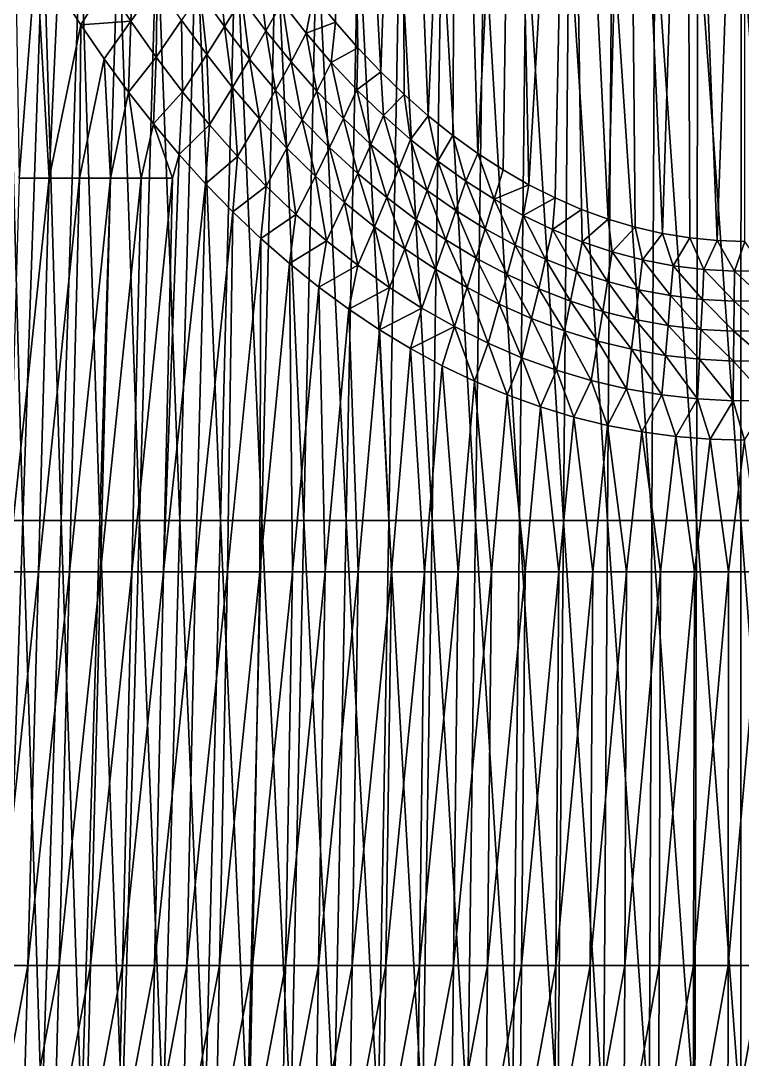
# Model space of a CAD drawing. Extents: x -53 to 3.8, y 0 to 88.2.
# Drawn here: x -35.2 to -24.63, y 44.79 to 60.01 of the extents above; entities that cross this region are included whole.
import ezdxf

# ---------------------------------------------------------------- set-up
doc = ezdxf.new("R2010")
doc.units = 0

msp = doc.modelspace()

# ---------------------------------------------------------------- linework, layer by layer
for points in [[(-30.4101, 68.249, 25.6086), (-30.9081, 60.3858, 25.3839), (-30.5884, 59.9907, 25.5307)], [(-30.5884, 59.9907, 25.5307), (-30.2602, 59.6157, 25.6719), (-30.4101, 68.249, 25.6086)], [(-30.4101, 68.249, 25.6086), (-29.9235, 59.2616, 25.8068), (-29.6156, 68.249, 25.9224)], [(-30.2602, 59.6157, 25.6719), (-29.9235, 59.2616, 25.8068), (-30.4101, 68.249, 25.6086)], [(-29.9235, 59.2616, 25.8068), (-29.5789, 58.929, 25.9351), (-29.6156, 68.249, 25.9224)], [(-29.6156, 68.249, 25.9224), (-29.2268, 58.6184, 26.0562), (-28.8042, 68.249, 26.1896)], [(-29.5789, 58.929, 25.9351), (-29.2268, 58.6184, 26.0562), (-29.6156, 68.249, 25.9224)], [(-29.2268, 58.6184, 26.0562), (-28.8676, 58.3302, 26.1697), (-28.8042, 68.249, 26.1896)], [(-28.8676, 58.3302, 26.1697), (-28.5018, 58.065, 26.2751), (-28.8042, 68.249, 26.1896)], [(-28.8042, 68.249, 26.1896), (-28.5018, 58.065, 26.2751), (-27.9787, 68.249, 26.4092)], [(-28.5018, 58.065, 26.2751), (-28.1299, 57.8233, 26.3721), (-27.9787, 68.249, 26.4092)], [(-28.1299, 57.8233, 26.3721), (-27.7523, 57.6056, 26.4601), (-27.9787, 68.249, 26.4092)], [(-27.9787, 68.249, 26.4092), (-27.7523, 57.6056, 26.4601), (-27.1418, 68.249, 26.5806)], [(-27.1418, 68.249, 26.5806), (-27.7523, 57.6056, 26.4601), (-27.3693, 57.4124, 26.5388)], [(-27.3693, 57.4124, 26.5388), (-26.9816, 57.2442, 26.6076), (-27.1418, 68.249, 26.5806)], [(-27.1418, 68.249, 26.5806), (-26.5895, 57.1016, 26.6662), (-26.2964, 68.249, 26.7031)], [(-26.9816, 57.2442, 26.6076), (-26.5895, 57.1016, 26.6662), (-27.1418, 68.249, 26.5806)], [(-26.5895, 57.1016, 26.6662), (-26.1939, 56.9847, 26.7141), (-26.2964, 68.249, 26.7031)], [(-26.2964, 68.249, 26.7031), (-25.7955, 56.8937, 26.7512), (-25.4453, 68.249, 26.7763)], [(-26.1939, 56.9847, 26.7141), (-25.7955, 56.8937, 26.7512), (-26.2964, 68.249, 26.7031)], [(-25.7955, 56.8937, 26.7512), (-25.395, 56.8286, 26.7777), (-25.4453, 68.249, 26.7763)], [(-25.4453, 68.249, 26.7763), (-24.9931, 56.7894, 26.7934), (-24.5913, 68.249, 26.8)], [(-25.395, 56.8286, 26.7777), (-24.9931, 56.7894, 26.7934), (-25.4453, 68.249, 26.7763)], [(-24.9931, 56.7894, 26.7934), (-24.5906, 56.7761, 26.7983), (-24.5913, 68.249, 26.8)], [(-35.2863, 61.5514, 23.0557), (-35.2231, 57.703, 23.8517), (-34.9753, 61.0034, 23.317)], [(-35.4075, 61.4679, 18.4039), (-35.1665, 52.6867, 20.3123), (-35.7145, 52.6867, 19.96)], [(-34.8711, 61.4679, 18.7376), (-35.1665, 52.6867, 20.3123), (-35.4075, 61.4679, 18.4039)], [(-35.1665, 52.6867, 20.3123), (-34.8711, 61.4679, 18.7376), (-34.6074, 52.6867, 20.6467)], [(-34.6074, 52.6867, 20.6467), (-34.8711, 61.4679, 18.7376), (-34.3244, 61.4679, 19.0542)], [(-34.6074, 52.6867, 20.6467), (-34.3244, 61.4679, 19.0542), (-34.0377, 52.6867, 20.9628)], [(-34.0377, 52.6867, 20.9628), (-34.3244, 61.4679, 19.0542), (-33.7679, 61.4679, 19.3534)], [(-33.7679, 61.4679, 19.3534), (-33.458, 52.6867, 21.2604), (-34.0377, 52.6867, 20.9628)], [(-33.2023, 61.4679, 19.6349), (-33.458, 52.6867, 21.2604), (-33.7679, 61.4679, 19.3534)], [(-33.2023, 61.4679, 19.6349), (-32.8689, 52.6867, 21.539), (-33.458, 52.6867, 21.2604)], [(-32.628, 61.4679, 19.8984), (-32.8689, 52.6867, 21.539), (-33.2023, 61.4679, 19.6349)], [(-32.628, 61.4679, 19.8984), (-32.271, 52.6867, 21.7983), (-32.8689, 52.6867, 21.539)], [(-32.0456, 61.4679, 20.1436), (-32.271, 52.6867, 21.7983), (-32.628, 61.4679, 19.8984)], [(-32.271, 52.6867, 21.7983), (-32.0456, 61.4679, 20.1436), (-31.6649, 52.6867, 22.038)], [(-31.6649, 52.6867, 22.038), (-32.0456, 61.4679, 20.1436), (-31.4556, 61.4679, 20.3702)], [(-31.6649, 52.6867, 22.038), (-31.4556, 61.4679, 20.3702), (-31.0511, 52.6867, 22.2576)], [(-31.0511, 52.6867, 22.2576), (-31.4556, 61.4679, 20.3702), (-30.8587, 61.4679, 20.5777)], [(-31.0511, 52.6867, 22.2576), (-30.8587, 61.4679, 20.5777), (-30.4304, 52.6867, 22.457)], [(-30.4304, 52.6867, 22.457), (-30.8587, 61.4679, 20.5777), (-30.2554, 61.4679, 20.7661)], [(-30.2554, 61.4679, 20.7661), (-29.8035, 52.6867, 22.6359), (-30.4304, 52.6867, 22.457)], [(-29.6464, 61.4679, 20.9351), (-29.8035, 52.6867, 22.6359), (-30.2554, 61.4679, 20.7661)], [(-29.6464, 61.4679, 20.9351), (-29.171, 52.6867, 22.7944), (-29.8035, 52.6867, 22.6359)], [(-29.0323, 61.4679, 21.0848), (-29.171, 52.6867, 22.7944), (-29.6464, 61.4679, 20.9351)], [(-29.171, 52.6867, 22.7944), (-29.0323, 61.4679, 21.0848), (-28.5337, 52.6867, 22.9322)], [(-28.5337, 52.6867, 22.9322), (-29.0323, 61.4679, 21.0848), (-28.4137, 61.4679, 21.2149)], [(-28.5337, 52.6867, 22.9322), (-28.4137, 61.4679, 21.2149), (-27.8922, 52.6867, 23.0492)], [(-27.8922, 52.6867, 23.0492), (-28.4137, 61.4679, 21.2149), (-27.7913, 61.4679, 21.3254)], [(-27.8922, 52.6867, 23.0492), (-27.7913, 61.4679, 21.3254), (-27.2473, 52.6867, 23.1453)], [(-27.2473, 52.6867, 23.1453), (-27.7913, 61.4679, 21.3254), (-27.1657, 61.4679, 21.4161)], [(-27.1657, 61.4679, 21.4161), (-26.5995, 52.6867, 23.2204), (-27.2473, 52.6867, 23.1453)], [(-26.5375, 61.4679, 21.4869), (-26.5995, 52.6867, 23.2204), (-27.1657, 61.4679, 21.4161)], [(-26.5375, 61.4679, 21.4869), (-25.9496, 52.6867, 23.2743), (-26.5995, 52.6867, 23.2204)], [(-25.9074, 61.4679, 21.5377), (-25.9496, 52.6867, 23.2743), (-26.5375, 61.4679, 21.4869)], [(-25.9074, 61.4679, 21.5377), (-25.2983, 52.6867, 23.3069), (-25.9496, 52.6867, 23.2743)], [(-25.276, 61.4679, 21.5685), (-25.2983, 52.6867, 23.3069), (-25.9074, 61.4679, 21.5377)], [(-25.2983, 52.6867, 23.3069), (-25.276, 61.4679, 21.5685), (-24.6462, 52.6867, 23.3181)], [(-24.6462, 52.6867, 23.3181), (-25.276, 61.4679, 21.5685), (-24.644, 61.4679, 21.579)], [(-24.6462, 52.6867, 23.3181), (-24.644, 61.4679, 21.579), (-23.9942, 52.6867, 23.3079)], [(-23.9942, 52.6867, 23.3079), (-24.644, 61.4679, 21.579), (-24.0119, 61.4679, 21.5693)], [(-33.9474, 60.5511, 23.8927), (-33.5879, 60.0031, 24.1492), (-33.542, 61.0858, 24.0186)], [(-33.542, 61.0858, 24.0186), (-33.5879, 60.0031, 24.1492), (-33.1983, 60.5415, 24.2577)], [(-35.2231, 57.703, 23.8517), (-34.7815, 57.703, 24.0639), (-34.9753, 61.0034, 23.317)], [(-34.9753, 61.0034, 23.317), (-34.7815, 57.703, 24.0639), (-34.6533, 60.4699, 23.5748)], [(-32.5704, 60.426, 24.5774), (-32.2143, 59.9255, 24.7922), (-32.3056, 60.8361, 24.6783)], [(-32.3056, 60.8361, 24.6783), (-32.2143, 59.9255, 24.7922), (-31.961, 60.3382, 24.8803)], [(-31.961, 60.3382, 24.8803), (-31.6052, 59.8622, 25.0762), (-31.7148, 60.7518, 24.9828)], [(-31.6052, 59.8622, 25.0762), (-31.3704, 60.2784, 25.1662), (-31.7148, 60.7518, 24.9828)], [(-34.6533, 60.4699, 23.5748), (-34.7815, 57.703, 24.0639), (-34.3203, 59.9518, 23.8285)], [(-34.3203, 59.9518, 23.8285), (-33.9474, 60.5511, 23.8927), (-34.6533, 60.4699, 23.5748)], [(-33.5879, 60.0031, 24.1492), (-33.9474, 60.5511, 23.8927), (-34.3203, 59.9518, 23.8285)], [(-33.5879, 60.0031, 24.1492), (-33.2157, 59.4752, 24.3999), (-33.1983, 60.5415, 24.2577)], [(-33.1983, 60.5415, 24.2577), (-33.2157, 59.4752, 24.3999), (-32.8423, 60.0172, 24.4914)], [(-32.8423, 60.0172, 24.4914), (-32.4743, 59.5141, 24.7188), (-32.5704, 60.426, 24.5774)], [(-32.5704, 60.426, 24.5774), (-32.4743, 59.5141, 24.7188), (-32.2143, 59.9255, 24.7922)], [(-32.2143, 59.9255, 24.7922), (-31.8465, 59.4469, 25.0006), (-31.961, 60.3382, 24.8803)], [(-31.961, 60.3382, 24.8803), (-31.8465, 59.4469, 25.0006), (-31.6052, 59.8622, 25.0762)], [(-31.3704, 60.2784, 25.1662), (-31.0151, 59.8277, 25.3434), (-30.9081, 60.3858, 25.3839)], [(-30.9081, 60.3858, 25.3839), (-31.0151, 59.8277, 25.3434), (-30.5884, 59.9907, 25.5307)], [(-31.6052, 59.8622, 25.0762), (-31.2381, 59.409, 25.2654), (-31.3704, 60.2784, 25.1662)], [(-31.2381, 59.409, 25.2654), (-31.0151, 59.8277, 25.3434), (-31.3704, 60.2784, 25.1662)], [(-33.9764, 59.4498, 24.0776), (-33.5879, 60.0031, 24.1492), (-34.3203, 59.9518, 23.8285)], [(-33.6215, 58.9647, 24.3213), (-33.5879, 60.0031, 24.1492), (-33.9764, 59.4498, 24.0776)], [(-33.2157, 59.4752, 24.3999), (-33.5879, 60.0031, 24.1492), (-33.6215, 58.9647, 24.3213)], [(-33.2157, 59.4752, 24.3999), (-32.8309, 58.9684, 24.6438), (-32.8423, 60.0172, 24.4914)], [(-32.8423, 60.0172, 24.4914), (-32.8309, 58.9684, 24.6438), (-32.4743, 59.5141, 24.7188)], [(-31.0151, 59.8277, 25.3434), (-30.6491, 59.4007, 25.5136), (-30.5884, 59.9907, 25.5307)], [(-30.5884, 59.9907, 25.5307), (-30.6491, 59.4007, 25.5136), (-30.2602, 59.6157, 25.6719)], [(-34.7815, 57.703, 24.0639), (-34.3356, 57.703, 24.267), (-34.3203, 59.9518, 23.8285)], [(-34.3203, 59.9518, 23.8285), (-34.3356, 57.703, 24.267), (-33.9764, 59.4498, 24.0776)], [(-32.4743, 59.5141, 24.7188), (-32.0941, 59.0329, 24.9393), (-32.2143, 59.9255, 24.7922)], [(-32.2143, 59.9255, 24.7922), (-32.0941, 59.0329, 24.9393), (-31.8465, 59.4469, 25.0006)], [(-31.8465, 59.4469, 25.0006), (-31.467, 58.9913, 25.2017), (-31.6052, 59.8622, 25.0762)], [(-31.6052, 59.8622, 25.0762), (-31.467, 58.9913, 25.2017), (-31.2381, 59.409, 25.2654)], [(-31.2381, 59.409, 25.2654), (-30.8597, 58.9797, 25.4473), (-31.0151, 59.8277, 25.3434)], [(-30.8597, 58.9797, 25.4473), (-30.6491, 59.4007, 25.5136), (-31.0151, 59.8277, 25.3434)], [(-30.6491, 59.4007, 25.5136), (-30.2723, 58.9985, 25.6762), (-30.2602, 59.6157, 25.6719)], [(-30.2602, 59.6157, 25.6719), (-30.2723, 58.9985, 25.6762), (-29.9235, 59.2616, 25.8068)], [(-34.3356, 57.703, 24.267), (-33.8857, 57.703, 24.4611), (-33.9764, 59.4498, 24.0776)], [(-33.9764, 59.4498, 24.0776), (-33.8857, 57.703, 24.4611), (-33.6215, 58.9647, 24.3213)], [(-33.2556, 58.4971, 24.5591), (-33.2157, 59.4752, 24.3999), (-33.6215, 58.9647, 24.3213)], [(-32.8309, 58.9684, 24.6438), (-33.2157, 59.4752, 24.3999), (-33.2556, 58.4971, 24.5591)], [(-32.8309, 58.9684, 24.6438), (-32.4335, 58.4837, 24.8802), (-32.4743, 59.5141, 24.7188)], [(-32.4743, 59.5141, 24.7188), (-32.4335, 58.4837, 24.8802), (-32.0941, 59.0329, 24.9393)], [(-32.0941, 59.0329, 24.9393), (-31.7018, 58.5748, 25.1521), (-31.8465, 59.4469, 25.0006)], [(-31.8465, 59.4469, 25.0006), (-31.7018, 58.5748, 25.1521), (-31.467, 58.9913, 25.2017)], [(-31.467, 58.9913, 25.2017), (-31.0759, 58.5595, 25.3949), (-31.2381, 59.409, 25.2654)], [(-31.2381, 59.409, 25.2654), (-31.0759, 58.5595, 25.3949), (-30.8597, 58.9797, 25.4473)], [(-30.8597, 58.9797, 25.4473), (-30.4702, 58.5752, 25.6208), (-30.6491, 59.4007, 25.5136)], [(-30.4702, 58.5752, 25.6208), (-30.2723, 58.9985, 25.6762), (-30.6491, 59.4007, 25.5136)], [(-30.2723, 58.9985, 25.6762), (-29.8854, 58.6219, 25.8304), (-29.9235, 59.2616, 25.8068)], [(-29.9235, 59.2616, 25.8068), (-29.8854, 58.6219, 25.8304), (-29.5789, 58.929, 25.9351)], [(-33.8857, 57.703, 24.4611), (-33.432, 57.703, 24.646), (-33.6215, 58.9647, 24.3213)], [(-33.6215, 58.9647, 24.3213), (-33.432, 57.703, 24.646), (-33.2556, 58.4971, 24.5591)], [(-32.8788, 58.048, 24.7902), (-32.8309, 58.9684, 24.6438), (-33.2556, 58.4971, 24.5591)], [(-32.4335, 58.4837, 24.8802), (-32.8309, 58.9684, 24.6438), (-32.8788, 58.048, 24.7902)], [(-32.4335, 58.4837, 24.8802), (-32.0234, 58.0222, 25.1083), (-32.0941, 59.0329, 24.9393)], [(-32.0941, 59.0329, 24.9393), (-32.0234, 58.0222, 25.1083), (-31.7018, 58.5748, 25.1521)], [(-31.7018, 58.5748, 25.1521), (-31.2974, 58.1406, 25.3565), (-31.467, 58.9913, 25.2017)], [(-31.467, 58.9913, 25.2017), (-31.2974, 58.1406, 25.3565), (-31.0759, 58.5595, 25.3949)], [(-31.0759, 58.5595, 25.3949), (-30.6732, 58.1527, 25.5792), (-30.8597, 58.9797, 25.4473)], [(-30.8597, 58.9797, 25.4473), (-30.6732, 58.1527, 25.5792), (-30.4702, 58.5752, 25.6208)], [(-30.4702, 58.5752, 25.6208), (-30.0701, 58.1964, 25.7853), (-30.2723, 58.9985, 25.6762)], [(-30.0701, 58.1964, 25.7853), (-29.8854, 58.6219, 25.8304), (-30.2723, 58.9985, 25.6762)], [(-29.8854, 58.6219, 25.8304), (-29.4888, 58.2716, 25.9755), (-29.5789, 58.929, 25.9351)], [(-29.5789, 58.929, 25.9351), (-29.4888, 58.2716, 25.9755), (-29.2268, 58.6184, 26.0562)], [(-30.0701, 58.1964, 25.7853), (-29.6599, 57.8441, 25.9401), (-29.8854, 58.6219, 25.8304)], [(-29.6599, 57.8441, 25.9401), (-29.4888, 58.2716, 25.9755), (-29.8854, 58.6219, 25.8304)], [(-29.4888, 58.2716, 25.9755), (-29.088, 57.952, 26.1093), (-29.2268, 58.6184, 26.0562)], [(-29.2268, 58.6184, 26.0562), (-29.088, 57.952, 26.1093), (-28.8676, 58.3302, 26.1697)], [(-33.432, 57.703, 24.646), (-32.9746, 57.703, 24.8216), (-33.2556, 58.4971, 24.5591)], [(-33.2556, 58.4971, 24.5591), (-32.9746, 57.703, 24.8216), (-32.8788, 58.048, 24.7902)], [(-32.4911, 57.6179, 25.0141), (-32.4335, 58.4837, 24.8802), (-32.8788, 58.048, 24.7902)], [(-32.0234, 58.0222, 25.1083), (-32.4335, 58.4837, 24.8802), (-32.4911, 57.6179, 25.0141)], [(-32.0234, 58.0222, 25.1083), (-31.6007, 57.5847, 25.3273), (-31.7018, 58.5748, 25.1521)], [(-31.7018, 58.5748, 25.1521), (-31.6007, 57.5847, 25.3273), (-31.2974, 58.1406, 25.3565)], [(-31.2974, 58.1406, 25.3565), (-30.8811, 57.7314, 25.5515), (-31.0759, 58.5595, 25.3949)], [(-31.0759, 58.5595, 25.3949), (-30.8811, 57.7314, 25.5515), (-30.6732, 58.1527, 25.5792)], [(-30.6732, 58.1527, 25.5792), (-30.2594, 57.7717, 25.7539), (-30.4702, 58.5752, 25.6208)], [(-30.4702, 58.5752, 25.6208), (-30.2594, 57.7717, 25.7539), (-30.0701, 58.1964, 25.7853)], [(-29.088, 57.952, 26.1093), (-28.6791, 57.6593, 26.2332), (-28.8676, 58.3302, 26.1697)], [(-28.8676, 58.3302, 26.1697), (-28.6791, 57.6593, 26.2332), (-28.5018, 58.065, 26.2751)], [(-30.8811, 57.7314, 25.5515), (-30.4532, 57.3483, 25.7363), (-30.6732, 58.1527, 25.5792)], [(-30.6732, 58.1527, 25.5792), (-30.4532, 57.3483, 25.7363), (-30.2594, 57.7717, 25.7539)], [(-30.2594, 57.7717, 25.7539), (-29.8352, 57.4173, 25.9183), (-30.0701, 58.1964, 25.7853)], [(-30.0701, 58.1964, 25.7853), (-29.8352, 57.4173, 25.9183), (-29.6599, 57.8441, 25.9401)], [(-29.6599, 57.8441, 25.9401), (-29.2453, 57.5225, 26.0829), (-29.4888, 58.2716, 25.9755)], [(-29.2453, 57.5225, 26.0829), (-29.088, 57.952, 26.1093), (-29.4888, 58.2716, 25.9755)], [(-32.8788, 58.048, 24.7902), (-33.1065, 51.9327, 25.9199), (-32.4911, 57.6179, 25.0141)], [(-32.9746, 57.703, 24.8216), (-33.1065, 51.9327, 25.9199), (-32.8788, 58.048, 24.7902)], [(-32.0925, 57.2078, 25.2302), (-32.0234, 58.0222, 25.1083), (-32.4911, 57.6179, 25.0141)], [(-31.6007, 57.5847, 25.3273), (-32.0234, 58.0222, 25.1083), (-32.0925, 57.2078, 25.2302)], [(-31.6007, 57.5847, 25.3273), (-31.1655, 57.1724, 25.5362), (-31.2974, 58.1406, 25.3565)], [(-31.2974, 58.1406, 25.3565), (-31.1655, 57.1724, 25.5362), (-30.8811, 57.7314, 25.5515)], [(-28.6791, 57.6593, 26.2332), (-28.2625, 57.3943, 26.3463), (-28.5018, 58.065, 26.2751)], [(-28.5018, 58.065, 26.2751), (-28.2625, 57.3943, 26.3463), (-28.1299, 57.8233, 26.3721)], [(-29.8352, 57.4173, 25.9183), (-29.4065, 57.0938, 26.0698), (-29.6599, 57.8441, 25.9401)], [(-29.6599, 57.8441, 25.9401), (-29.4065, 57.0938, 26.0698), (-29.2453, 57.5225, 26.0829)], [(-29.2453, 57.5225, 26.0829), (-28.8223, 57.2281, 26.2149), (-29.088, 57.952, 26.1093)], [(-28.8223, 57.2281, 26.2149), (-28.6791, 57.6593, 26.2332), (-29.088, 57.952, 26.1093)], [(-34.7815, 57.703, 24.0639), (-35.3858, 51.9327, 24.9221), (-34.9384, 51.9327, 25.1403)], [(-35.2231, 57.703, 23.8517), (-35.3858, 51.9327, 24.9221), (-34.7815, 57.703, 24.0639)], [(-34.9384, 51.9327, 25.1403), (-34.3356, 57.703, 24.267), (-34.7815, 57.703, 24.0639)], [(-34.4865, 51.9327, 25.3493), (-34.3356, 57.703, 24.267), (-34.9384, 51.9327, 25.1403)], [(-34.4865, 51.9327, 25.3493), (-33.8857, 57.703, 24.4611), (-34.3356, 57.703, 24.267)], [(-34.0305, 51.9327, 25.549), (-33.8857, 57.703, 24.4611), (-34.4865, 51.9327, 25.3493)], [(-33.432, 57.703, 24.646), (-34.0305, 51.9327, 25.549), (-33.5704, 51.9327, 25.7392)], [(-33.8857, 57.703, 24.4611), (-34.0305, 51.9327, 25.549), (-33.432, 57.703, 24.646)], [(-32.9746, 57.703, 24.8216), (-33.5704, 51.9327, 25.7392), (-33.1065, 51.9327, 25.9199)], [(-33.432, 57.703, 24.646), (-33.5704, 51.9327, 25.7392), (-32.9746, 57.703, 24.8216)], [(-31.1655, 57.1724, 25.5362), (-30.7183, 56.7863, 25.7341), (-30.8811, 57.7314, 25.5515)], [(-30.8811, 57.7314, 25.5515), (-30.7183, 56.7863, 25.7341), (-30.4532, 57.3483, 25.7363)], [(-30.4532, 57.3483, 25.7363), (-30.0146, 56.9918, 25.91), (-30.2594, 57.7717, 25.7539)], [(-30.2594, 57.7717, 25.7539), (-30.0146, 56.9918, 25.91), (-29.8352, 57.4173, 25.9183)], [(-28.1299, 57.8233, 26.3721), (-28.2625, 57.3943, 26.3463), (-27.7523, 57.6056, 26.4601)], [(-33.1065, 51.9327, 25.9199), (-32.6389, 51.9327, 26.0911), (-32.4911, 57.6179, 25.0141)], [(-32.4911, 57.6179, 25.0141), (-32.6389, 51.9327, 26.0911), (-32.0925, 57.2078, 25.2302)], [(-31.6829, 56.8183, 25.4377), (-31.6007, 57.5847, 25.3273), (-32.0925, 57.2078, 25.2302)], [(-31.1655, 57.1724, 25.5362), (-31.6007, 57.5847, 25.3273), (-31.6829, 56.8183, 25.4377)], [(-28.8223, 57.2281, 26.2149), (-28.3912, 56.9615, 26.3355), (-28.6791, 57.6593, 26.2332)], [(-28.3912, 56.9615, 26.3355), (-28.2625, 57.3943, 26.3463), (-28.6791, 57.6593, 26.2332)], [(-28.2625, 57.3943, 26.3463), (-27.8389, 57.1577, 26.4482), (-27.7523, 57.6056, 26.4601)], [(-27.7523, 57.6056, 26.4601), (-27.8389, 57.1577, 26.4482), (-27.3693, 57.4124, 26.5388)], [(-30.0146, 56.9918, 25.91), (-29.5713, 56.6664, 26.0702), (-29.8352, 57.4173, 25.9183)], [(-29.8352, 57.4173, 25.9183), (-29.5713, 56.6664, 26.0702), (-29.4065, 57.0938, 26.0698)], [(-29.4065, 57.0938, 26.0698), (-28.9689, 56.7976, 26.2099), (-29.2453, 57.5225, 26.0829)], [(-29.2453, 57.5225, 26.0829), (-28.9689, 56.7976, 26.2099), (-28.8223, 57.2281, 26.2149)], [(-28.3912, 56.9615, 26.3355), (-27.9529, 56.7233, 26.4441), (-28.2625, 57.3943, 26.3463)], [(-27.9529, 56.7233, 26.4441), (-27.8389, 57.1577, 26.4482), (-28.2625, 57.3943, 26.3463)], [(-27.8389, 57.1577, 26.4482), (-27.4089, 56.9499, 26.5383), (-27.3693, 57.4124, 26.5388)], [(-27.3693, 57.4124, 26.5388), (-27.4089, 56.9499, 26.5383), (-26.9816, 57.2442, 26.6076)], [(-30.7183, 56.7863, 25.7341), (-30.2599, 56.427, 25.9201), (-30.4532, 57.3483, 25.7363)], [(-30.4532, 57.3483, 25.7363), (-30.2599, 56.427, 25.9201), (-30.0146, 56.9918, 25.91)], [(-27.4089, 56.9499, 26.5383), (-26.973, 56.7718, 26.616), (-26.9816, 57.2442, 26.6076)], [(-26.9816, 57.2442, 26.6076), (-26.973, 56.7718, 26.616), (-26.5895, 57.1016, 26.6662)], [(-32.6389, 51.9327, 26.0911), (-32.1679, 51.9327, 26.2525), (-32.0925, 57.2078, 25.2302)], [(-32.0925, 57.2078, 25.2302), (-32.1679, 51.9327, 26.2525), (-31.6829, 56.8183, 25.4377)], [(-31.2627, 56.4504, 25.6357), (-31.1655, 57.1724, 25.5362), (-31.6829, 56.8183, 25.4377)], [(-30.7183, 56.7863, 25.7341), (-31.1655, 57.1724, 25.5362), (-31.2627, 56.4504, 25.6357)], [(-29.5713, 56.6664, 26.0702), (-29.1188, 56.3684, 26.2183), (-29.4065, 57.0938, 26.0698)], [(-29.4065, 57.0938, 26.0698), (-29.1188, 56.3684, 26.2183), (-28.9689, 56.7976, 26.2099)], [(-28.9689, 56.7976, 26.2099), (-28.523, 56.5294, 26.3379), (-28.8223, 57.2281, 26.2149)], [(-28.8223, 57.2281, 26.2149), (-28.523, 56.5294, 26.3379), (-28.3912, 56.9615, 26.3355)], [(-27.9529, 56.7233, 26.4441), (-27.5079, 56.5143, 26.5401), (-27.8389, 57.1577, 26.4482)], [(-27.5079, 56.5143, 26.5401), (-27.4089, 56.9499, 26.5383), (-27.8389, 57.1577, 26.4482)], [(-26.973, 56.7718, 26.616), (-26.5321, 56.6239, 26.6805), (-26.5895, 57.1016, 26.6662)], [(-26.5895, 57.1016, 26.6662), (-26.5321, 56.6239, 26.6805), (-26.1939, 56.9847, 26.7141)], [(-30.2599, 56.427, 25.9201), (-29.7965, 56.099, 26.0917), (-30.0146, 56.9918, 25.91)], [(-30.0146, 56.9918, 25.91), (-29.7965, 56.099, 26.0917), (-29.5713, 56.6664, 26.0702)], [(-28.523, 56.5294, 26.3379), (-28.0696, 56.2898, 26.4532), (-28.3912, 56.9615, 26.3355)], [(-28.3912, 56.9615, 26.3355), (-28.0696, 56.2898, 26.4532), (-27.9529, 56.7233, 26.4441)], [(-27.5079, 56.5143, 26.5401), (-27.0568, 56.3351, 26.6228), (-27.4089, 56.9499, 26.5383)], [(-27.0568, 56.3351, 26.6228), (-26.973, 56.7718, 26.616), (-27.4089, 56.9499, 26.5383)], [(-26.5321, 56.6239, 26.6805), (-26.0871, 56.5066, 26.7316), (-26.1939, 56.9847, 26.7141)], [(-26.1939, 56.9847, 26.7141), (-26.0871, 56.5066, 26.7316), (-25.7955, 56.8937, 26.7512)], [(-32.1679, 51.9327, 26.2525), (-31.6936, 51.9327, 26.4041), (-31.6829, 56.8183, 25.4377)], [(-31.6829, 56.8183, 25.4377), (-31.6936, 51.9327, 26.4041), (-31.2627, 56.4504, 25.6357)], [(-30.8324, 56.1046, 25.8237), (-30.7183, 56.7863, 25.7341), (-31.2627, 56.4504, 25.6357)], [(-30.2599, 56.427, 25.9201), (-30.7183, 56.7863, 25.7341), (-30.8324, 56.1046, 25.8237)], [(-29.1188, 56.3684, 26.2183), (-28.6577, 56.0985, 26.3536), (-28.9689, 56.7976, 26.2099)], [(-28.9689, 56.7976, 26.2099), (-28.6577, 56.0985, 26.3536), (-28.523, 56.5294, 26.3379)], [(-26.0871, 56.5066, 26.7316), (-25.639, 56.4198, 26.7693), (-25.7955, 56.8937, 26.7512)], [(-25.7955, 56.8937, 26.7512), (-25.639, 56.4198, 26.7693), (-25.395, 56.8286, 26.7777)], [(-25.639, 56.4198, 26.7693), (-25.1888, 56.3636, 26.7935), (-25.395, 56.8286, 26.7777)], [(-25.395, 56.8286, 26.7777), (-25.1888, 56.3636, 26.7935), (-24.9931, 56.7894, 26.7934)], [(-25.1888, 56.3636, 26.7935), (-24.7374, 56.338, 26.8042), (-24.9931, 56.7894, 26.7934)], [(-24.9931, 56.7894, 26.7934), (-24.7374, 56.338, 26.8042), (-24.5906, 56.7761, 26.7983)], [(-29.7965, 56.099, 26.0917), (-29.3235, 55.7986, 26.2502), (-29.5713, 56.6664, 26.0702)], [(-29.5713, 56.6664, 26.0702), (-29.3235, 55.7986, 26.2502), (-29.1188, 56.3684, 26.2183)], [(-28.0696, 56.2898, 26.4532), (-27.6092, 56.0794, 26.555), (-27.9529, 56.7233, 26.4441)], [(-27.9529, 56.7233, 26.4441), (-27.6092, 56.0794, 26.555), (-27.5079, 56.5143, 26.5401)], [(-27.0568, 56.3351, 26.6228), (-26.6004, 56.1863, 26.6916), (-26.973, 56.7718, 26.616)], [(-26.6004, 56.1863, 26.6916), (-26.5321, 56.6239, 26.6805), (-26.973, 56.7718, 26.616)], [(-24.7374, 56.338, 26.8042), (-24.2857, 56.343, 26.8013), (-24.5906, 56.7761, 26.7983)], [(-28.6577, 56.0985, 26.3536), (-28.1888, 55.8574, 26.4753), (-28.523, 56.5294, 26.3379)], [(-28.523, 56.5294, 26.3379), (-28.1888, 55.8574, 26.4753), (-28.0696, 56.2898, 26.4532)], [(-27.6092, 56.0794, 26.555), (-27.1425, 55.8991, 26.6427), (-27.5079, 56.5143, 26.5401)], [(-27.5079, 56.5143, 26.5401), (-27.1425, 55.8991, 26.6427), (-27.0568, 56.3351, 26.6228)], [(-26.6004, 56.1863, 26.6916), (-26.1398, 56.0682, 26.7461), (-26.5321, 56.6239, 26.6805)], [(-26.1398, 56.0682, 26.7461), (-26.0871, 56.5066, 26.7316), (-26.5321, 56.6239, 26.6805)], [(-26.1398, 56.0682, 26.7461), (-25.676, 55.9809, 26.7862), (-26.0871, 56.5066, 26.7316)], [(-25.676, 55.9809, 26.7862), (-25.639, 56.4198, 26.7693), (-26.0871, 56.5066, 26.7316)], [(-31.6936, 51.9327, 26.4041), (-31.2163, 51.9327, 26.5459), (-31.2627, 56.4504, 25.6357)], [(-31.2627, 56.4504, 25.6357), (-31.2163, 51.9327, 26.5459), (-30.8324, 56.1046, 25.8237)], [(-30.3926, 55.7814, 26.0009), (-30.2599, 56.427, 25.9201), (-30.8324, 56.1046, 25.8237)], [(-29.7965, 56.099, 26.0917), (-30.2599, 56.427, 25.9201), (-30.3926, 55.7814, 26.0009)], [(-29.3235, 55.7986, 26.2502), (-28.8416, 55.5265, 26.395), (-29.1188, 56.3684, 26.2183)], [(-29.1188, 56.3684, 26.2183), (-28.8416, 55.5265, 26.395), (-28.6577, 56.0985, 26.3536)], [(-27.1425, 55.8991, 26.6427), (-26.6703, 55.7494, 26.7157), (-27.0568, 56.3351, 26.6228)], [(-27.0568, 56.3351, 26.6228), (-26.6703, 55.7494, 26.7157), (-26.6004, 56.1863, 26.6916)], [(-25.676, 55.9809, 26.7862), (-25.21, 55.9243, 26.812), (-25.639, 56.4198, 26.7693)], [(-25.21, 55.9243, 26.812), (-25.1888, 56.3636, 26.7935), (-25.639, 56.4198, 26.7693)], [(-25.21, 55.9243, 26.812), (-24.7427, 55.8985, 26.8234), (-25.1888, 56.3636, 26.7935)], [(-24.7427, 55.8985, 26.8234), (-24.7374, 56.338, 26.8042), (-25.1888, 56.3636, 26.7935)], [(-24.7427, 55.8985, 26.8234), (-24.2751, 55.9036, 26.8203), (-24.7374, 56.338, 26.8042)], [(-24.2751, 55.9036, 26.8203), (-24.2857, 56.343, 26.8013), (-24.7374, 56.338, 26.8042)], [(-28.1888, 55.8574, 26.4753), (-27.7127, 55.6458, 26.5829), (-28.0696, 56.2898, 26.4532)], [(-28.0696, 56.2898, 26.4532), (-27.7127, 55.6458, 26.5829), (-27.6092, 56.0794, 26.555)], [(-26.6703, 55.7494, 26.7157), (-26.1937, 55.6305, 26.7735), (-26.6004, 56.1863, 26.6916)], [(-26.6004, 56.1863, 26.6916), (-26.1937, 55.6305, 26.7735), (-26.1398, 56.0682, 26.7461)], [(-31.2163, 51.9327, 26.5459), (-30.7362, 51.9327, 26.6777), (-30.8324, 56.1046, 25.8237)], [(-30.8324, 56.1046, 25.8237), (-30.7362, 51.9327, 26.6777), (-30.3926, 55.7814, 26.0009)], [(-29.9438, 55.4815, 26.1669), (-29.7965, 56.099, 26.0917), (-30.3926, 55.7814, 26.0009)], [(-29.3235, 55.7986, 26.2502), (-29.7965, 56.099, 26.0917), (-29.9438, 55.4815, 26.1669)], [(-28.8416, 55.5265, 26.395), (-28.3515, 55.2834, 26.5253), (-28.6577, 56.0985, 26.3536)], [(-28.6577, 56.0985, 26.3536), (-28.3515, 55.2834, 26.5253), (-28.1888, 55.8574, 26.4753)], [(-27.7127, 55.6458, 26.5829), (-27.23, 55.4643, 26.6756), (-27.6092, 56.0794, 26.555)], [(-27.6092, 56.0794, 26.555), (-27.23, 55.4643, 26.6756), (-27.1425, 55.8991, 26.6427)], [(-26.1937, 55.6305, 26.7735), (-25.7138, 55.5427, 26.816), (-26.1398, 56.0682, 26.7461)], [(-26.1398, 56.0682, 26.7461), (-25.7138, 55.5427, 26.816), (-25.676, 55.9809, 26.7862)], [(-27.23, 55.4643, 26.6756), (-26.7416, 55.3136, 26.7527), (-27.1425, 55.8991, 26.6427)], [(-27.1425, 55.8991, 26.6427), (-26.7416, 55.3136, 26.7527), (-26.6703, 55.7494, 26.7157)], [(-25.7138, 55.5427, 26.816), (-25.2316, 55.4858, 26.8434), (-25.676, 55.9809, 26.7862)], [(-25.676, 55.9809, 26.7862), (-25.2316, 55.4858, 26.8434), (-25.21, 55.9243, 26.812)], [(-25.2316, 55.4858, 26.8434), (-24.748, 55.4599, 26.8555), (-25.21, 55.9243, 26.812)], [(-25.21, 55.9243, 26.812), (-24.748, 55.4599, 26.8555), (-24.7427, 55.8985, 26.8234)], [(-24.748, 55.4599, 26.8555), (-24.2642, 55.465, 26.8523), (-24.7427, 55.8985, 26.8234)], [(-24.7427, 55.8985, 26.8234), (-24.2642, 55.465, 26.8523), (-24.2751, 55.9036, 26.8203)], [(-30.7362, 51.9327, 26.6777), (-30.2533, 51.9327, 26.7994), (-30.3926, 55.7814, 26.0009)], [(-30.3926, 55.7814, 26.0009), (-30.2533, 51.9327, 26.7994), (-29.9438, 55.4815, 26.1669)], [(-29.4866, 55.2054, 26.3209), (-29.3235, 55.7986, 26.2502), (-29.9438, 55.4815, 26.1669)], [(-28.8416, 55.5265, 26.395), (-29.3235, 55.7986, 26.2502), (-29.4866, 55.2054, 26.3209)], [(-28.3515, 55.2834, 26.5253), (-27.8539, 55.07, 26.6405), (-28.1888, 55.8574, 26.4753)], [(-28.1888, 55.8574, 26.4753), (-27.8539, 55.07, 26.6405), (-27.7127, 55.6458, 26.5829)], [(-26.7416, 55.3136, 26.7527), (-26.2487, 55.194, 26.8137), (-26.6703, 55.7494, 26.7157)], [(-26.6703, 55.7494, 26.7157), (-26.2487, 55.194, 26.8137), (-26.1937, 55.6305, 26.7735)], [(-27.8539, 55.07, 26.6405), (-27.3494, 54.8869, 26.7397), (-27.7127, 55.6458, 26.5829)], [(-27.7127, 55.6458, 26.5829), (-27.3494, 54.8869, 26.7397), (-27.23, 55.4643, 26.6756)], [(-26.2487, 55.194, 26.8137), (-25.7524, 55.1056, 26.8587), (-26.1937, 55.6305, 26.7735)], [(-26.1937, 55.6305, 26.7735), (-25.7524, 55.1056, 26.8587), (-25.7138, 55.5427, 26.816)], [(-30.2533, 51.9327, 26.7994), (-29.768, 51.9327, 26.911), (-29.9438, 55.4815, 26.1669)], [(-29.9438, 55.4815, 26.1669), (-29.768, 51.9327, 26.911), (-29.4866, 55.2054, 26.3209)], [(-29.0215, 54.9537, 26.4624), (-28.8416, 55.5265, 26.395), (-29.4866, 55.2054, 26.3209)], [(-28.5491, 54.7268, 26.5908), (-28.8416, 55.5265, 26.395), (-29.0215, 54.9537, 26.4624)], [(-28.3515, 55.2834, 26.5253), (-28.8416, 55.5265, 26.395), (-28.5491, 54.7268, 26.5908)], [(-27.3494, 54.8869, 26.7397), (-26.8389, 54.735, 26.8222), (-27.23, 55.4643, 26.6756)], [(-27.23, 55.4643, 26.6756), (-26.8389, 54.735, 26.8222), (-26.7416, 55.3136, 26.7527)], [(-25.7524, 55.1056, 26.8587), (-25.2536, 55.0484, 26.8876), (-25.7138, 55.5427, 26.816)], [(-25.7138, 55.5427, 26.816), (-25.2536, 55.0484, 26.8876), (-25.2316, 55.4858, 26.8434)], [(-25.2536, 55.0484, 26.8876), (-24.7535, 55.0223, 26.9004), (-25.2316, 55.4858, 26.8434)], [(-25.2316, 55.4858, 26.8434), (-24.7535, 55.0223, 26.9004), (-24.748, 55.4599, 26.8555)], [(-24.7535, 55.0223, 26.9004), (-24.253, 55.0275, 26.897), (-24.748, 55.4599, 26.8555)], [(-24.748, 55.4599, 26.8555), (-24.253, 55.0275, 26.897), (-24.2642, 55.465, 26.8523)], [(-28.07, 54.5254, 26.7054), (-28.3515, 55.2834, 26.5253), (-28.5491, 54.7268, 26.5908)], [(-27.8539, 55.07, 26.6405), (-28.3515, 55.2834, 26.5253), (-28.07, 54.5254, 26.7054)], [(-26.8389, 54.735, 26.8222), (-26.3237, 54.6145, 26.8875), (-26.7416, 55.3136, 26.7527)], [(-26.7416, 55.3136, 26.7527), (-26.3237, 54.6145, 26.8875), (-26.2487, 55.194, 26.8137)], [(-29.768, 51.9327, 26.911), (-29.2804, 51.9327, 27.0124), (-29.4866, 55.2054, 26.3209)], [(-29.4866, 55.2054, 26.3209), (-29.2804, 51.9327, 27.0124), (-29.0215, 54.9537, 26.4624)], [(-26.3237, 54.6145, 26.8875), (-25.8049, 54.5253, 26.9356), (-26.2487, 55.194, 26.8137)], [(-26.2487, 55.194, 26.8137), (-25.8049, 54.5253, 26.9356), (-25.7524, 55.1056, 26.8587)], [(-25.8049, 54.5253, 26.9356), (-25.2836, 54.4676, 26.9666), (-25.7524, 55.1056, 26.8587)], [(-25.7524, 55.1056, 26.8587), (-25.2836, 54.4676, 26.9666), (-25.2536, 55.0484, 26.8876)], [(-29.2804, 51.9327, 27.0124), (-28.7908, 51.9327, 27.1036), (-29.0215, 54.9537, 26.4624)], [(-29.0215, 54.9537, 26.4624), (-28.7908, 51.9327, 27.1036), (-28.5491, 54.7268, 26.5908)], [(-27.5848, 54.3501, 26.8056), (-27.8539, 55.07, 26.6405), (-28.07, 54.5254, 26.7054)], [(-27.3494, 54.8869, 26.7397), (-27.8539, 55.07, 26.6405), (-27.5848, 54.3501, 26.8056)], [(-25.2836, 54.4676, 26.9666), (-24.7609, 54.4413, 26.9803), (-25.2536, 55.0484, 26.8876)], [(-25.2536, 55.0484, 26.8876), (-24.7609, 54.4413, 26.9803), (-24.7535, 55.0223, 26.9004)], [(-24.7609, 54.4413, 26.9803), (-24.2378, 54.4465, 26.9767), (-24.7535, 55.0223, 26.9004)], [(-24.7535, 55.0223, 26.9004), (-24.2378, 54.4465, 26.9767), (-24.253, 55.0275, 26.897)], [(-27.094, 54.2013, 26.8909), (-27.3494, 54.8869, 26.7397), (-27.5848, 54.3501, 26.8056)], [(-26.8389, 54.735, 26.8222), (-27.3494, 54.8869, 26.7397), (-27.094, 54.2013, 26.8909)], [(-28.7908, 51.9327, 27.1036), (-28.2995, 51.9327, 27.1846), (-28.5491, 54.7268, 26.5908)], [(-28.5491, 54.7268, 26.5908), (-28.2995, 51.9327, 27.1846), (-28.07, 54.5254, 26.7054)], [(-26.5987, 54.0795, 26.9606), (-26.8389, 54.735, 26.8222), (-27.094, 54.2013, 26.8909)], [(-26.3237, 54.6145, 26.8875), (-26.8389, 54.735, 26.8222), (-26.5987, 54.0795, 26.9606)], [(-28.2995, 51.9327, 27.1846), (-27.8065, 51.9327, 27.2554), (-28.07, 54.5254, 26.7054)], [(-28.07, 54.5254, 26.7054), (-27.8065, 51.9327, 27.2554), (-27.5848, 54.3501, 26.8056)], [(-26.0999, 53.9846, 27.0148), (-26.3237, 54.6145, 26.8875), (-26.5987, 54.0795, 26.9606)], [(-25.8049, 54.5253, 26.9356), (-26.3237, 54.6145, 26.8875), (-26.0999, 53.9846, 27.0148)], [(-25.5984, 53.9167, 27.0533), (-25.8049, 54.5253, 26.9356), (-26.0999, 53.9846, 27.0148)], [(-25.2836, 54.4676, 26.9666), (-25.8049, 54.5253, 26.9356), (-25.5984, 53.9167, 27.0533)], [(-27.5848, 54.3501, 26.8056), (-27.8065, 51.9327, 27.2554), (-27.3122, 51.9327, 27.3159)], [(-27.3122, 51.9327, 27.3159), (-27.094, 54.2013, 26.8909), (-27.5848, 54.3501, 26.8056)], [(-25.0951, 53.8759, 27.0763), (-25.2836, 54.4676, 26.9666), (-25.5984, 53.9167, 27.0533)], [(-24.7609, 54.4413, 26.9803), (-25.2836, 54.4676, 26.9666), (-25.0951, 53.8759, 27.0763)], [(-24.591, 53.8621, 27.0836), (-24.7609, 54.4413, 26.9803), (-25.0951, 53.8759, 27.0763)], [(-24.2378, 54.4465, 26.9767), (-24.7609, 54.4413, 26.9803), (-24.591, 53.8621, 27.0836)], [(-26.8167, 51.9327, 27.3663), (-27.094, 54.2013, 26.8909), (-27.3122, 51.9327, 27.3159)], [(-26.8167, 51.9327, 27.3663), (-26.5987, 54.0795, 26.9606), (-27.094, 54.2013, 26.8909)], [(-26.3203, 51.9327, 27.4064), (-26.5987, 54.0795, 26.9606), (-26.8167, 51.9327, 27.3663)], [(-26.3203, 51.9327, 27.4064), (-26.0999, 53.9846, 27.0148), (-26.5987, 54.0795, 26.9606)], [(-25.8232, 51.9327, 27.4363), (-26.0999, 53.9846, 27.0148), (-26.3203, 51.9327, 27.4064)], [(-25.8232, 51.9327, 27.4363), (-25.5984, 53.9167, 27.0533), (-26.0999, 53.9846, 27.0148)], [(-25.3255, 51.9327, 27.4559), (-25.5984, 53.9167, 27.0533), (-25.8232, 51.9327, 27.4363)], [(-25.3255, 51.9327, 27.4559), (-25.0951, 53.8759, 27.0763), (-25.5984, 53.9167, 27.0533)], [(-24.8275, 51.9327, 27.4653), (-25.0951, 53.8759, 27.0763), (-25.3255, 51.9327, 27.4559)], [(-24.8275, 51.9327, 27.4653), (-24.591, 53.8621, 27.0836), (-25.0951, 53.8759, 27.0763)], [(-24.3295, 51.9327, 27.4645), (-24.591, 53.8621, 27.0836), (-24.8275, 51.9327, 27.4653)], [(-35.1665, 52.6867, 20.3123), (-35.462, 43.9056, 21.887), (-35.7145, 52.6867, 19.96)], [(-35.462, 43.9056, 21.887), (-35.1665, 52.6867, 20.3123), (-34.8904, 43.9056, 22.2392)], [(-34.8904, 43.9056, 22.2392), (-35.1665, 52.6867, 20.3123), (-34.6074, 52.6867, 20.6467)], [(-34.8904, 43.9056, 22.2392), (-34.6074, 52.6867, 20.6467), (-34.3075, 43.9056, 22.5723)], [(-34.3075, 43.9056, 22.5723), (-34.6074, 52.6867, 20.6467), (-34.0377, 52.6867, 20.9628)], [(-34.0377, 52.6867, 20.9628), (-33.7137, 43.9056, 22.8859), (-34.3075, 43.9056, 22.5723)], [(-33.458, 52.6867, 21.2604), (-33.7137, 43.9056, 22.8859), (-34.0377, 52.6867, 20.9628)], [(-33.458, 52.6867, 21.2604), (-33.1098, 43.9056, 23.1796), (-33.7137, 43.9056, 22.8859)], [(-32.8689, 52.6867, 21.539), (-33.1098, 43.9056, 23.1796), (-33.458, 52.6867, 21.2604)], [(-32.8689, 52.6867, 21.539), (-32.4964, 43.9056, 23.453), (-33.1098, 43.9056, 23.1796)], [(-32.271, 52.6867, 21.7983), (-32.4964, 43.9056, 23.453), (-32.8689, 52.6867, 21.539)], [(-32.4964, 43.9056, 23.453), (-32.271, 52.6867, 21.7983), (-31.8741, 43.9056, 23.7058)], [(-31.8741, 43.9056, 23.7058), (-32.271, 52.6867, 21.7983), (-31.6649, 52.6867, 22.038)], [(-31.8741, 43.9056, 23.7058), (-31.6649, 52.6867, 22.038), (-31.2435, 43.9056, 23.9375)], [(-31.2435, 43.9056, 23.9375), (-31.6649, 52.6867, 22.038), (-31.0511, 52.6867, 22.2576)], [(-31.2435, 43.9056, 23.9375), (-31.0511, 52.6867, 22.2576), (-30.6055, 43.9056, 24.1479)], [(-30.6055, 43.9056, 24.1479), (-31.0511, 52.6867, 22.2576), (-30.4304, 52.6867, 22.457)], [(-30.4304, 52.6867, 22.457), (-29.9606, 43.9056, 24.3368), (-30.6055, 43.9056, 24.1479)], [(-29.8035, 52.6867, 22.6359), (-29.9606, 43.9056, 24.3368), (-30.4304, 52.6867, 22.457)], [(-29.8035, 52.6867, 22.6359), (-29.3098, 43.9056, 24.504), (-29.9606, 43.9056, 24.3368)], [(-29.171, 52.6867, 22.7944), (-29.3098, 43.9056, 24.504), (-29.8035, 52.6867, 22.6359)], [(-29.3098, 43.9056, 24.504), (-29.171, 52.6867, 22.7944), (-28.6538, 43.9056, 24.6495)], [(-28.6538, 43.9056, 24.6495), (-29.171, 52.6867, 22.7944), (-28.5337, 52.6867, 22.9322)], [(-28.6538, 43.9056, 24.6495), (-28.5337, 52.6867, 22.9322), (-27.9932, 43.9056, 24.773)], [(-27.9932, 43.9056, 24.773), (-28.5337, 52.6867, 22.9322), (-27.8922, 52.6867, 23.0492)], [(-27.9932, 43.9056, 24.773), (-27.8922, 52.6867, 23.0492), (-27.3288, 43.9056, 24.8745)], [(-27.3288, 43.9056, 24.8745), (-27.8922, 52.6867, 23.0492), (-27.2473, 52.6867, 23.1453)], [(-27.2473, 52.6867, 23.1453), (-26.6614, 43.9056, 24.9539), (-27.3288, 43.9056, 24.8745)], [(-26.5995, 52.6867, 23.2204), (-26.6614, 43.9056, 24.9539), (-27.2473, 52.6867, 23.1453)], [(-26.5995, 52.6867, 23.2204), (-25.9918, 43.9056, 25.0108), (-26.6614, 43.9056, 24.9539)], [(-25.9496, 52.6867, 23.2743), (-25.9918, 43.9056, 25.0108), (-26.5995, 52.6867, 23.2204)], [(-25.9496, 52.6867, 23.2743), (-25.3205, 43.9056, 25.0453), (-25.9918, 43.9056, 25.0108)], [(-25.2983, 52.6867, 23.3069), (-25.3205, 43.9056, 25.0453), (-25.9496, 52.6867, 23.2743)], [(-25.3205, 43.9056, 25.0453), (-25.2983, 52.6867, 23.3069), (-24.6485, 43.9056, 25.0572)], [(-24.6485, 43.9056, 25.0572), (-25.2983, 52.6867, 23.3069), (-24.6462, 52.6867, 23.3181)], [(-24.6485, 43.9056, 25.0572), (-24.6462, 52.6867, 23.3181), (-23.9765, 43.9056, 25.0465)], [(-23.9765, 43.9056, 25.0465), (-24.6462, 52.6867, 23.3181), (-23.9942, 52.6867, 23.3079)], [(-34.9384, 51.9327, 25.1403), (-35.5486, 46.1624, 25.9925), (-35.0953, 46.1624, 26.2168)], [(-35.3858, 51.9327, 24.9221), (-35.5486, 46.1624, 25.9925), (-34.9384, 51.9327, 25.1403)], [(-35.0953, 46.1624, 26.2168), (-34.4865, 51.9327, 25.3493), (-34.9384, 51.9327, 25.1403)], [(-34.6374, 46.1624, 26.4316), (-34.4865, 51.9327, 25.3493), (-35.0953, 46.1624, 26.2168)], [(-34.6374, 46.1624, 26.4316), (-34.0305, 51.9327, 25.549), (-34.4865, 51.9327, 25.3493)], [(-34.1752, 46.1624, 26.6369), (-34.0305, 51.9327, 25.549), (-34.6374, 46.1624, 26.4316)], [(-33.5704, 51.9327, 25.7392), (-34.1752, 46.1624, 26.6369), (-33.7087, 46.1624, 26.8324)], [(-34.0305, 51.9327, 25.549), (-34.1752, 46.1624, 26.6369), (-33.5704, 51.9327, 25.7392)], [(-33.1065, 51.9327, 25.9199), (-33.7087, 46.1624, 26.8324), (-33.2383, 46.1624, 27.0183)], [(-33.5704, 51.9327, 25.7392), (-33.7087, 46.1624, 26.8324), (-33.1065, 51.9327, 25.9199)], [(-32.6389, 51.9327, 26.0911), (-33.1065, 51.9327, 25.9199), (-33.2383, 46.1624, 27.0183)], [(-32.6389, 51.9327, 26.0911), (-33.2383, 46.1624, 27.0183), (-32.7641, 46.1624, 27.1942)], [(-32.7641, 46.1624, 27.1942), (-32.1679, 51.9327, 26.2525), (-32.6389, 51.9327, 26.0911)], [(-32.2863, 46.1624, 27.3602), (-32.1679, 51.9327, 26.2525), (-32.7641, 46.1624, 27.1942)], [(-31.6936, 51.9327, 26.4041), (-32.2863, 46.1624, 27.3602), (-31.8052, 46.1624, 27.5162)], [(-32.1679, 51.9327, 26.2525), (-32.2863, 46.1624, 27.3602), (-31.6936, 51.9327, 26.4041)], [(-31.2163, 51.9327, 26.5459), (-31.8052, 46.1624, 27.5162), (-31.3208, 46.1624, 27.662)], [(-31.6936, 51.9327, 26.4041), (-31.8052, 46.1624, 27.5162), (-31.2163, 51.9327, 26.5459)], [(-30.7362, 51.9327, 26.6777), (-31.2163, 51.9327, 26.5459), (-31.3208, 46.1624, 27.662)], [(-30.7362, 51.9327, 26.6777), (-31.3208, 46.1624, 27.662), (-30.8334, 46.1624, 27.7976)], [(-30.8334, 46.1624, 27.7976), (-30.2533, 51.9327, 26.7994), (-30.7362, 51.9327, 26.6777)], [(-30.3433, 46.1624, 27.9228), (-30.2533, 51.9327, 26.7994), (-30.8334, 46.1624, 27.7976)], [(-29.768, 51.9327, 26.911), (-30.3433, 46.1624, 27.9228), (-29.8506, 46.1624, 28.0376)], [(-30.2533, 51.9327, 26.7994), (-30.3433, 46.1624, 27.9228), (-29.768, 51.9327, 26.911)], [(-29.2804, 51.9327, 27.0124), (-29.8506, 46.1624, 28.0376), (-29.3555, 46.1624, 28.1419)], [(-29.768, 51.9327, 26.911), (-29.8506, 46.1624, 28.0376), (-29.2804, 51.9327, 27.0124)], [(-28.7908, 51.9327, 27.1036), (-29.2804, 51.9327, 27.0124), (-29.3555, 46.1624, 28.1419)], [(-28.7908, 51.9327, 27.1036), (-29.3555, 46.1624, 28.1419), (-28.8584, 46.1624, 28.2357)], [(-28.8584, 46.1624, 28.2357), (-28.2995, 51.9327, 27.1846), (-28.7908, 51.9327, 27.1036)], [(-28.3594, 46.1624, 28.319), (-28.2995, 51.9327, 27.1846), (-28.8584, 46.1624, 28.2357)], [(-27.8065, 51.9327, 27.2554), (-28.3594, 46.1624, 28.319), (-27.8587, 46.1624, 28.3918)], [(-28.2995, 51.9327, 27.1846), (-28.3594, 46.1624, 28.319), (-27.8065, 51.9327, 27.2554)], [(-27.3122, 51.9327, 27.3159), (-27.8587, 46.1624, 28.3918), (-27.3566, 46.1624, 28.4542)], [(-27.8065, 51.9327, 27.2554), (-27.8587, 46.1624, 28.3918), (-27.3122, 51.9327, 27.3159)], [(-27.3566, 46.1624, 28.4542), (-26.8167, 51.9327, 27.3663), (-27.3122, 51.9327, 27.3159)], [(-26.8533, 46.1624, 28.506), (-26.8167, 51.9327, 27.3663), (-27.3566, 46.1624, 28.4542)], [(-26.8533, 46.1624, 28.506), (-26.3203, 51.9327, 27.4064), (-26.8167, 51.9327, 27.3663)], [(-26.349, 46.1624, 28.5473), (-26.3203, 51.9327, 27.4064), (-26.8533, 46.1624, 28.506)], [(-26.349, 46.1624, 28.5473), (-25.8232, 51.9327, 27.4363), (-26.3203, 51.9327, 27.4064)], [(-25.844, 46.1624, 28.5781), (-25.8232, 51.9327, 27.4363), (-26.349, 46.1624, 28.5473)], [(-25.844, 46.1624, 28.5781), (-25.3255, 51.9327, 27.4559), (-25.8232, 51.9327, 27.4363)], [(-25.3384, 46.1624, 28.5983), (-25.3255, 51.9327, 27.4559), (-25.844, 46.1624, 28.5781)], [(-25.3384, 46.1624, 28.5983), (-24.8275, 51.9327, 27.4653), (-25.3255, 51.9327, 27.4559)], [(-24.8325, 46.1624, 28.608), (-24.8275, 51.9327, 27.4653), (-25.3384, 46.1624, 28.5983)], [(-24.8325, 46.1624, 28.608), (-24.3295, 51.9327, 27.4645), (-24.8275, 51.9327, 27.4653)], [(-24.3265, 46.1624, 28.6072), (-24.3295, 51.9327, 27.4645), (-24.8325, 46.1624, 28.608)], [(-35.0953, 46.1624, 26.2168), (-35.6299, 43.2773, 26.5277), (-35.1737, 43.2773, 26.755)], [(-35.5486, 46.1624, 25.9925), (-35.6299, 43.2773, 26.5277), (-35.0953, 46.1624, 26.2168)], [(-35.1737, 43.2773, 26.755), (-34.6374, 46.1624, 26.4316), (-35.0953, 46.1624, 26.2168)], [(-34.7129, 43.2773, 26.9728), (-34.6374, 46.1624, 26.4316), (-35.1737, 43.2773, 26.755)], [(-34.7129, 43.2773, 26.9728), (-34.1752, 46.1624, 26.6369), (-34.6374, 46.1624, 26.4316)], [(-34.2475, 43.2773, 27.1808), (-34.1752, 46.1624, 26.6369), (-34.7129, 43.2773, 26.9728)], [(-33.7087, 46.1624, 26.8324), (-34.2475, 43.2773, 27.1808), (-33.7779, 43.2773, 27.3791)], [(-34.1752, 46.1624, 26.6369), (-34.2475, 43.2773, 27.1808), (-33.7087, 46.1624, 26.8324)], [(-33.2383, 46.1624, 27.0183), (-33.7779, 43.2773, 27.3791), (-33.3043, 43.2773, 27.5674)], [(-33.7087, 46.1624, 26.8324), (-33.7779, 43.2773, 27.3791), (-33.2383, 46.1624, 27.0183)], [(-32.7641, 46.1624, 27.1942), (-33.3043, 43.2773, 27.5674), (-32.8267, 43.2773, 27.7458)], [(-33.2383, 46.1624, 27.0183), (-33.3043, 43.2773, 27.5674), (-32.7641, 46.1624, 27.1942)], [(-32.8267, 43.2773, 27.7458), (-32.2863, 46.1624, 27.3602), (-32.7641, 46.1624, 27.1942)], [(-32.3456, 43.2773, 27.9141), (-32.2863, 46.1624, 27.3602), (-32.8267, 43.2773, 27.7458)], [(-31.8052, 46.1624, 27.5162), (-32.3456, 43.2773, 27.9141), (-31.8609, 43.2773, 28.0722)], [(-32.2863, 46.1624, 27.3602), (-32.3456, 43.2773, 27.9141), (-31.8052, 46.1624, 27.5162)], [(-31.3208, 46.1624, 27.662), (-31.8609, 43.2773, 28.0722), (-31.373, 43.2773, 28.2201)], [(-31.8052, 46.1624, 27.5162), (-31.8609, 43.2773, 28.0722), (-31.3208, 46.1624, 27.662)], [(-30.8334, 46.1624, 27.7976), (-31.373, 43.2773, 28.2201), (-30.8821, 43.2773, 28.3575)], [(-31.3208, 46.1624, 27.662), (-31.373, 43.2773, 28.2201), (-30.8334, 46.1624, 27.7976)], [(-30.8821, 43.2773, 28.3575), (-30.3433, 46.1624, 27.9228), (-30.8334, 46.1624, 27.7976)], [(-30.3883, 43.2773, 28.4845), (-30.3433, 46.1624, 27.9228), (-30.8821, 43.2773, 28.3575)], [(-29.8506, 46.1624, 28.0376), (-30.3883, 43.2773, 28.4845), (-29.8919, 43.2773, 28.6009)], [(-30.3433, 46.1624, 27.9228), (-30.3883, 43.2773, 28.4845), (-29.8506, 46.1624, 28.0376)], [(-29.3555, 46.1624, 28.1419), (-29.8919, 43.2773, 28.6009), (-29.3931, 43.2773, 28.7066)], [(-29.8506, 46.1624, 28.0376), (-29.8919, 43.2773, 28.6009), (-29.3555, 46.1624, 28.1419)], [(-28.8584, 46.1624, 28.2357), (-29.3931, 43.2773, 28.7066), (-28.8922, 43.2773, 28.8017)], [(-29.3555, 46.1624, 28.1419), (-29.3931, 43.2773, 28.7066), (-28.8584, 46.1624, 28.2357)], [(-28.8922, 43.2773, 28.8017), (-28.3594, 46.1624, 28.319), (-28.8584, 46.1624, 28.2357)], [(-28.3893, 43.2773, 28.8862), (-28.3594, 46.1624, 28.319), (-28.8922, 43.2773, 28.8017)], [(-27.8587, 46.1624, 28.3918), (-28.3893, 43.2773, 28.8862), (-27.8848, 43.2773, 28.9601)], [(-28.3594, 46.1624, 28.319), (-28.3893, 43.2773, 28.8862), (-27.8587, 46.1624, 28.3918)], [(-27.3566, 46.1624, 28.4542), (-27.8848, 43.2773, 28.9601), (-27.3788, 43.2773, 29.0233)], [(-27.8587, 46.1624, 28.3918), (-27.8848, 43.2773, 28.9601), (-27.3566, 46.1624, 28.4542)], [(-27.3788, 43.2773, 29.0233), (-26.8533, 46.1624, 28.506), (-27.3566, 46.1624, 28.4542)], [(-26.8716, 43.2773, 29.0759), (-26.8533, 46.1624, 28.506), (-27.3788, 43.2773, 29.0233)], [(-26.8716, 43.2773, 29.0759), (-26.349, 46.1624, 28.5473), (-26.8533, 46.1624, 28.506)], [(-26.3634, 43.2773, 29.1178), (-26.349, 46.1624, 28.5473), (-26.8716, 43.2773, 29.0759)], [(-26.3634, 43.2773, 29.1178), (-25.844, 46.1624, 28.5781), (-26.349, 46.1624, 28.5473)], [(-25.8544, 43.2773, 29.149), (-25.844, 46.1624, 28.5781), (-26.3634, 43.2773, 29.1178)], [(-25.8544, 43.2773, 29.149), (-25.3384, 46.1624, 28.5983), (-25.844, 46.1624, 28.5781)], [(-25.3449, 43.2773, 29.1695), (-25.3384, 46.1624, 28.5983), (-25.8544, 43.2773, 29.149)], [(-25.3449, 43.2773, 29.1695), (-24.8325, 46.1624, 28.608), (-25.3384, 46.1624, 28.5983)], [(-24.835, 43.2773, 29.1794), (-24.8325, 46.1624, 28.608), (-25.3449, 43.2773, 29.1695)], [(-24.835, 43.2773, 29.1794), (-24.3265, 46.1624, 28.6072), (-24.8325, 46.1624, 28.608)], [(-24.3251, 43.2773, 29.1786), (-24.3265, 46.1624, 28.6072), (-24.835, 43.2773, 29.1794)]]:
    msp.add_3dface(points)

doc.saveas('drawing.dxf')
